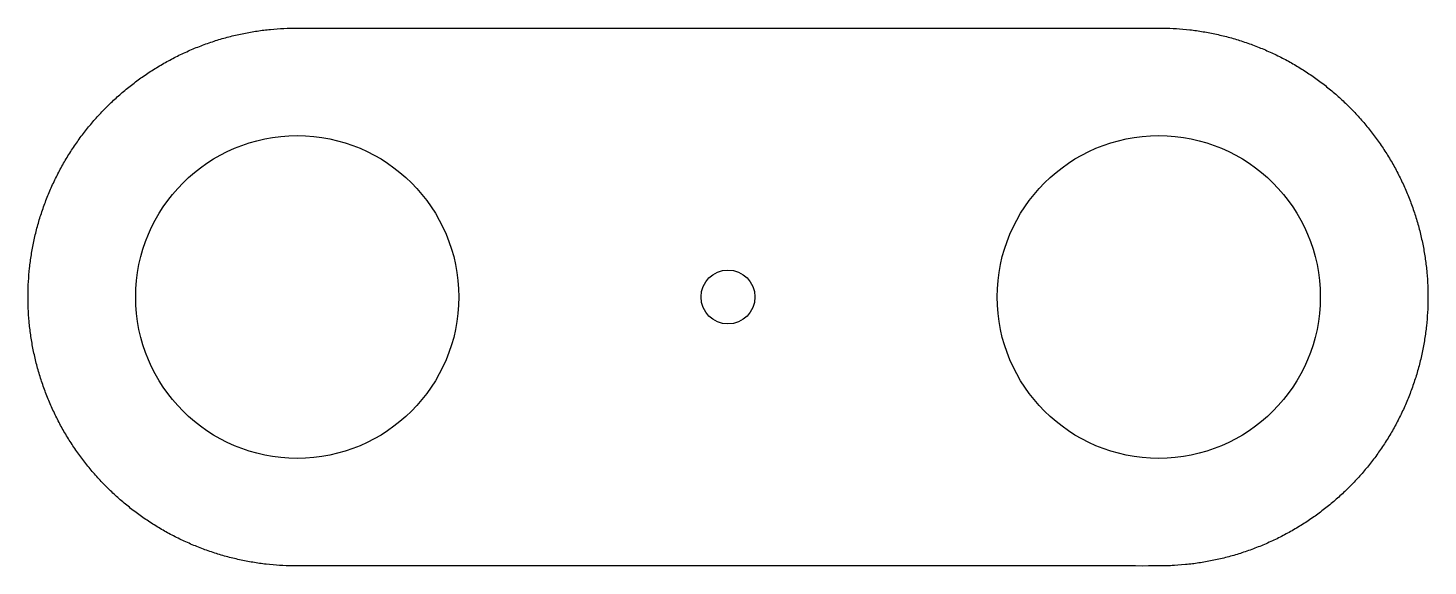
# Model space of a CAD drawing. Header units: millimetres. Extents: x -65 to 65, y -25 to 25.
import ezdxf

# ---------------------------------------------------------------- set-up
doc = ezdxf.new("R2010")
doc.units = ezdxf.units.MM
doc.header["$MEASUREMENT"] = 0
doc.layers.add('Construction', color=20, linetype='Continuous', true_color=0xff2c2a)

msp = doc.modelspace()

# ---------------------------------------------------------------- linework, layer by layer
at = {"layer": 'Construction'}
for centre, radius in [((-40, 0), 15), ((40, 0), 15), ((0, 0), 2.5)]:
    msp.add_circle(centre, radius, dxfattribs=at)
msp.add_rational_spline([(-40, 25), (-50.36, 25), (-57.68, 17.68), (-65, 10.36), (-65, 0), (-65, -10.36), (-57.68, -17.68), (-50.36, -25), (-40, -25), (0, -25), (40, -25), (50.36, -25), (57.68, -17.68), (65, -10.36), (65, 0), (65, 10.36), (57.68, 17.68), (50.36, 25), (40, 25), (0, 25), (-40, 25)], [1, 0.923879492061, 1, 0.923879492061, 1, 0.923879492061, 1, 0.923879492061, 1, 1, 1, 0.923879516151, 1, 0.923879516151, 1, 0.923879516151, 1, 0.923879516151, 1, 1, 1], degree=2, knots=[39.269895, 39.269895, 39.269895, 58.904854, 58.904854, 78.539813, 78.539813, 98.174773, 98.174773, 117.809732, 117.809732, 197.809732, 197.809732, 217.444688, 217.444688, 237.079644, 237.079644, 256.714601, 256.714601, 276.349557, 276.349557, 356.349557, 356.349557, 356.349557], dxfattribs=at)

doc.saveas('drawing.dxf')
